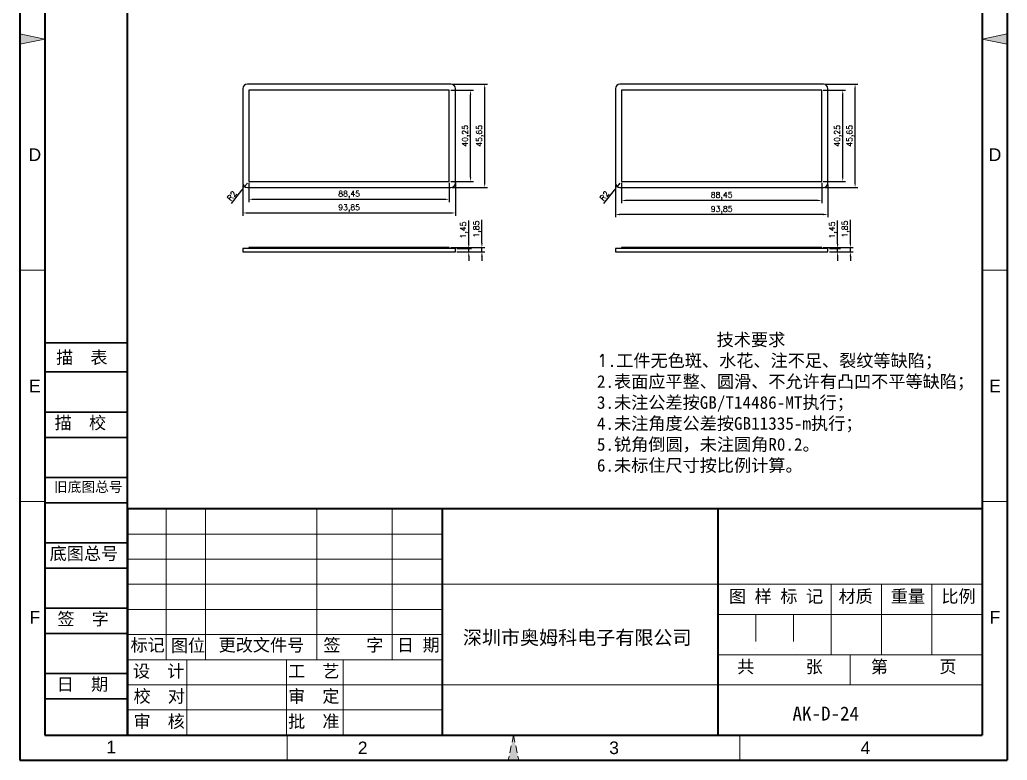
# Model space of a CAD drawing. Header units: millimetres. Extents: x 25729 to 26165, y -471 to 166.
# Drawn here: x 25729.3 to 26165.4, y -471.3 to -144.2 of the extents above; entities that cross this region are included whole.
import ezdxf
from ezdxf.enums import TextEntityAlignment as Align

# ---------------------------------------------------------------- set-up
doc = ezdxf.new("R2010")
doc.units = ezdxf.units.MM
doc.linetypes.add('ACAD_ISO10W100', pattern=[18, 12, -3, 0, -3])
doc.linetypes.add('HIDDEN2', pattern=[4.7625, 3.175, -1.5875])
for name, color, linetype, lineweight in [('dim', 82, 'Continuous', 9), ('图层1', 7, 'ACAD_ISO10W100', 15), ('图层2', 7, 'Continuous', 30), ('图层3', 7, 'Continuous', 15), ('图层4', 7, 'Continuous', 40), ('图层5', 7, 'HIDDEN2', 15)]:
    doc.layers.add(name, color=color, linetype=linetype, lineweight=lineweight)
doc.layers.add('尺寸线', color=7, linetype='Continuous')
doc.styles.get("Standard").update_dxf_attribs({"font": 'txt', "bigfont": 'gbcbig.shx'})
doc.styles.add('样式 3', font='arial.ttf', dxfattribs={"height": 3.8})
doc.dimstyles.new('ISO-25', dxfattribs={"dimtxt": 2.5, "dimasz": 2.5, "dimexe": 1.25, "dimexo": 0.625, "dimtad": 1, "dimtxsty": 'Standard', "dimcen": 2.5, "dimadec": 0, "dimazin": 0, "dimtfac": 1, "dimtmove": 0, "dimatfit": 3, "dimfxl": 0, "dimarcsym": 0})

# ---------------------------------------------------------------- blocks, each defined once
blk = doc.blocks.new('*D1811')
at = {"layer": 'Defpoints', "color": 0, "transparency": 16777216}
for p in [(25992.33, -216.34), (26086.18, -216.34), (25992.33, -230.24)]:
    blk.add_point(p, dxfattribs=at)
at = {"layer": 'dim', "color": 0, "lineweight": -2, "transparency": 16777216}
for p, q in [((25992.33, -216.97), (25992.33, -231.49)), ((26086.18, -216.97), (26086.18, -231.49)), ((26084.18, -230.24), (25994.33, -230.24))]:
    blk.add_line(p, q, dxfattribs=at)
at = {"layer": 'dim', "color": 0, "transparency": 16777216}
for points in [[(25994.33, -229.91), (25994.33, -230.58), (25992.33, -230.24)], [(26084.18, -229.91), (26084.18, -230.58), (26086.18, -230.24)]]:
    blk.add_solid(points, dxfattribs=at)
at = {"layer": 'dim', "color": 0, "transparency": 16777216, "insert": (26039.25, -228.16), "char_height": 2.5, "attachment_point": 5}
blk.add_mtext('93,85', dxfattribs=at)
blk = doc.blocks.new('*D1812')
at = {"layer": 'Defpoints', "color": 0, "transparency": 16777216}
for p in [(26084.18, -172.69), (26098.16, -172.69), (26084.18, -218.34)]:
    blk.add_point(p, dxfattribs=at)
at = {"layer": 'dim', "color": 0, "lineweight": -2, "transparency": 16777216}
for p, q in [((26084.8, -172.69), (26099.41, -172.69)), ((26098.16, -216.34), (26098.16, -174.69)), ((26084.8, -218.34), (26099.41, -218.34))]:
    blk.add_line(p, q, dxfattribs=at)
at = {"layer": 'dim', "color": 0, "transparency": 16777216}
for points in [[(26097.82, -174.69), (26098.49, -174.69), (26098.16, -172.69)], [(26097.82, -216.34), (26098.49, -216.34), (26098.16, -218.34)]]:
    blk.add_solid(points, dxfattribs=at)
at = {"layer": 'dim', "color": 0, "transparency": 16777216, "insert": (26096.07, -195.52), "char_height": 2.5, "attachment_point": 5, "rotation": 90}
blk.add_mtext('45,65', dxfattribs=at)
blk = doc.blocks.new('*D1813')
at = {"layer": 'Defpoints', "color": 0, "transparency": 16777216}
for p in [(26083.48, -175.39), (26092.72, -175.39), (26083.48, -215.64)]:
    blk.add_point(p, dxfattribs=at)
at = {"layer": 'dim', "color": 0, "lineweight": -2, "transparency": 16777216}
for p, q in [((26084.1, -175.39), (26093.97, -175.39)), ((26092.72, -213.64), (26092.72, -177.39)), ((26084.1, -215.64), (26093.97, -215.64))]:
    blk.add_line(p, q, dxfattribs=at)
at = {"layer": 'dim', "color": 0, "transparency": 16777216}
for points in [[(26092.38, -177.39), (26093.05, -177.39), (26092.72, -175.39)], [(26092.38, -213.64), (26093.05, -213.64), (26092.72, -215.64)]]:
    blk.add_solid(points, dxfattribs=at)
at = {"layer": 'dim', "color": 0, "transparency": 16777216, "insert": (26090.63, -195.52), "char_height": 2.5, "attachment_point": 5, "rotation": 90}
blk.add_mtext('40,25', dxfattribs=at)
blk = doc.blocks.new('*D1814')
at = {"layer": 'Defpoints', "color": 0, "transparency": 16777216}
for p in [(25995.03, -215.64), (26083.48, -215.64), (25995.03, -224.05)]:
    blk.add_point(p, dxfattribs=at)
at = {"layer": 'dim', "color": 0, "lineweight": -2, "transparency": 16777216}
for p, q in [((25995.03, -216.27), (25995.03, -225.3)), ((26083.48, -216.27), (26083.48, -225.3)), ((26081.48, -224.05), (25997.03, -224.05))]:
    blk.add_line(p, q, dxfattribs=at)
at = {"layer": 'dim', "color": 0, "transparency": 16777216}
for points in [[(25997.03, -223.72), (25997.03, -224.39), (25995.03, -224.05)], [(26081.48, -223.72), (26081.48, -224.39), (26083.48, -224.05)]]:
    blk.add_solid(points, dxfattribs=at)
at = {"layer": 'dim', "color": 0, "transparency": 16777216, "insert": (26039.25, -221.97), "char_height": 2.5, "attachment_point": 5}
blk.add_mtext('88,45', dxfattribs=at)
blk = doc.blocks.new('*D1815')
at = {"layer": 'Defpoints', "color": 0, "transparency": 16777216}
for p in [(26086.18, -245.26), (26086.18, -246.71), (26090.46, -245.26)]:
    blk.add_point(p, dxfattribs=at)
at = {"layer": 'dim', "color": 0, "lineweight": -2, "transparency": 16777216}
for p, q in [((26090.46, -243.26), (26090.46, -232.93)), ((26086.8, -245.26), (26091.71, -245.26)), ((26086.8, -246.71), (26091.71, -246.71)), ((26090.46, -246.71), (26090.46, -245.26)), ((26090.46, -248.71), (26090.46, -250.71))]:
    blk.add_line(p, q, dxfattribs=at)
at = {"layer": 'dim', "color": 0, "transparency": 16777216}
for points in [[(26090.12, -243.26), (26090.79, -243.26), (26090.46, -245.26)], [(26090.12, -248.71), (26090.79, -248.71), (26090.46, -246.71)]]:
    blk.add_solid(points, dxfattribs=at)
at = {"layer": 'dim', "color": 0, "transparency": 16777216, "insert": (26088.37, -237.09), "char_height": 2.5, "attachment_point": 5, "rotation": 90}
blk.add_mtext('1,45', dxfattribs=at)
blk = doc.blocks.new('*D1816')
at = {"layer": 'Defpoints', "color": 0, "transparency": 16777216}
for p in [(26083.48, -244.86), (26086.18, -246.71), (26096.1, -244.86)]:
    blk.add_point(p, dxfattribs=at)
at = {"layer": 'dim', "color": 0, "lineweight": -2, "transparency": 16777216}
for p, q in [((26096.1, -242.86), (26096.1, -232.53)), ((26084.1, -244.86), (26097.35, -244.86)), ((26086.8, -246.71), (26097.35, -246.71)), ((26096.1, -246.71), (26096.1, -244.86)), ((26096.1, -248.71), (26096.1, -250.71))]:
    blk.add_line(p, q, dxfattribs=at)
at = {"layer": 'dim', "color": 0, "transparency": 16777216}
for points in [[(26095.76, -242.86), (26096.43, -242.86), (26096.1, -244.86)], [(26095.76, -248.71), (26096.43, -248.71), (26096.1, -246.71)]]:
    blk.add_solid(points, dxfattribs=at)
at = {"layer": 'dim', "color": 0, "transparency": 16777216, "insert": (26094.01, -236.69), "char_height": 2.5, "attachment_point": 5, "rotation": 90}
blk.add_mtext('1,85', dxfattribs=at)
blk = doc.blocks.new('*D1817')
at = {"layer": 'Defpoints', "color": 0, "transparency": 16777216}
for p in [(25921.66, -245.26), (25921.66, -246.71), (25927.56, -245.26)]:
    blk.add_point(p, dxfattribs=at)
at = {"layer": 'dim', "color": 0, "lineweight": -2, "transparency": 16777216}
for p, q in [((25927.56, -243.26), (25927.56, -232.93)), ((25922.29, -245.26), (25928.81, -245.26)), ((25922.29, -246.71), (25928.81, -246.71)), ((25927.56, -246.71), (25927.56, -245.26)), ((25927.56, -248.71), (25927.56, -250.71))]:
    blk.add_line(p, q, dxfattribs=at)
at = {"layer": 'dim', "color": 0, "transparency": 16777216}
for points in [[(25927.22, -243.26), (25927.89, -243.26), (25927.56, -245.26)], [(25927.22, -248.71), (25927.89, -248.71), (25927.56, -246.71)]]:
    blk.add_solid(points, dxfattribs=at)
at = {"layer": 'dim', "color": 0, "transparency": 16777216, "insert": (25925.47, -237.09), "char_height": 2.5, "attachment_point": 5, "rotation": 90}
blk.add_mtext('1,45', dxfattribs=at)
blk = doc.blocks.new('*D1818')
at = {"layer": 'Defpoints', "color": 0, "transparency": 16777216}
for p in [(25918.96, -244.86), (25921.66, -246.71), (25933.37, -244.86)]:
    blk.add_point(p, dxfattribs=at)
at = {"layer": 'dim', "color": 0, "lineweight": -2, "transparency": 16777216}
for p, q in [((25933.37, -242.86), (25933.37, -232.53)), ((25919.59, -244.86), (25934.62, -244.86)), ((25922.29, -246.71), (25934.62, -246.71)), ((25933.37, -246.71), (25933.37, -244.86)), ((25933.37, -248.71), (25933.37, -250.71))]:
    blk.add_line(p, q, dxfattribs=at)
at = {"layer": 'dim', "color": 0, "transparency": 16777216}
for points in [[(25933.03, -242.86), (25933.7, -242.86), (25933.37, -244.86)], [(25933.03, -248.71), (25933.7, -248.71), (25933.37, -246.71)]]:
    blk.add_solid(points, dxfattribs=at)
at = {"layer": 'dim', "color": 0, "transparency": 16777216, "insert": (25931.28, -236.69), "char_height": 2.5, "attachment_point": 5, "rotation": 90}
blk.add_mtext('1,85', dxfattribs=at)
blk = doc.blocks.new('*D1819')
at = {"layer": 'Defpoints', "color": 0, "transparency": 16777216}
for p in [(25918.96, -175.39), (25928.35, -175.39), (25918.96, -215.64)]:
    blk.add_point(p, dxfattribs=at)
at = {"layer": 'dim', "color": 0, "lineweight": -2, "transparency": 16777216}
for p, q in [((25919.59, -175.39), (25929.6, -175.39)), ((25928.35, -213.64), (25928.35, -177.39)), ((25919.59, -215.64), (25929.6, -215.64))]:
    blk.add_line(p, q, dxfattribs=at)
at = {"layer": 'dim', "color": 0, "transparency": 16777216}
for points in [[(25928.02, -177.39), (25928.68, -177.39), (25928.35, -175.39)], [(25928.02, -213.64), (25928.68, -213.64), (25928.35, -215.64)]]:
    blk.add_solid(points, dxfattribs=at)
at = {"layer": 'dim', "color": 0, "transparency": 16777216, "insert": (25926.27, -195.52), "char_height": 2.5, "attachment_point": 5, "rotation": 90}
blk.add_mtext('40,25', dxfattribs=at)
blk = doc.blocks.new('*D1820')
at = {"layer": 'Defpoints', "color": 0, "transparency": 16777216}
for p in [(25919.66, -172.69), (25934.61, -172.69), (25919.66, -218.34)]:
    blk.add_point(p, dxfattribs=at)
at = {"layer": 'dim', "color": 0, "lineweight": -2, "transparency": 16777216}
for p, q in [((25920.29, -172.69), (25935.86, -172.69)), ((25934.61, -216.34), (25934.61, -174.69)), ((25920.29, -218.34), (25935.86, -218.34))]:
    blk.add_line(p, q, dxfattribs=at)
at = {"layer": 'dim', "color": 0, "transparency": 16777216}
for points in [[(25934.28, -174.69), (25934.94, -174.69), (25934.61, -172.69)], [(25934.28, -216.34), (25934.94, -216.34), (25934.61, -218.34)]]:
    blk.add_solid(points, dxfattribs=at)
at = {"layer": 'dim', "color": 0, "transparency": 16777216, "insert": (25932.53, -195.52), "char_height": 2.5, "attachment_point": 5, "rotation": 90}
blk.add_mtext('45,65', dxfattribs=at)
blk = doc.blocks.new('*D1821')
at = {"layer": 'Defpoints', "color": 0, "transparency": 16777216}
for p in [(25830.51, -215.64), (25918.96, -215.64), (25918.96, -223.53)]:
    blk.add_point(p, dxfattribs=at)
at = {"layer": 'dim', "color": 0, "lineweight": -2, "transparency": 16777216}
for p, q in [((25830.51, -216.27), (25830.51, -224.78)), ((25918.96, -216.27), (25918.96, -224.78)), ((25832.51, -223.53), (25916.96, -223.53))]:
    blk.add_line(p, q, dxfattribs=at)
at = {"layer": 'dim', "color": 0, "transparency": 16777216}
for points in [[(25832.51, -223.2), (25832.51, -223.87), (25830.51, -223.53)], [(25916.96, -223.2), (25916.96, -223.87), (25918.96, -223.53)]]:
    blk.add_solid(points, dxfattribs=at)
at = {"layer": 'dim', "color": 0, "transparency": 16777216, "insert": (25874.74, -221.45), "char_height": 2.5, "attachment_point": 5}
blk.add_mtext('88,45', dxfattribs=at)
blk = doc.blocks.new('*D1822')
at = {"layer": 'Defpoints', "color": 0, "transparency": 16777216}
for p in [(25827.81, -216.34), (25921.66, -215.64), (25921.66, -229.57)]:
    blk.add_point(p, dxfattribs=at)
at = {"layer": 'dim', "color": 0, "lineweight": -2, "transparency": 16777216}
for p, q in [((25827.81, -216.97), (25827.81, -230.82)), ((25921.66, -216.27), (25921.66, -230.82)), ((25829.81, -229.57), (25919.66, -229.57))]:
    blk.add_line(p, q, dxfattribs=at)
at = {"layer": 'dim', "color": 0, "transparency": 16777216}
for points in [[(25829.81, -229.24), (25829.81, -229.9), (25827.81, -229.57)], [(25919.66, -229.24), (25919.66, -229.9), (25921.66, -229.57)]]:
    blk.add_solid(points, dxfattribs=at)
at = {"layer": 'dim', "color": 0, "transparency": 16777216, "insert": (25874.74, -227.49), "char_height": 2.5, "attachment_point": 5}
blk.add_mtext('93,85', dxfattribs=at)
blk = doc.blocks.new('*D1823')
at = {"layer": 'Defpoints', "color": 0, "transparency": 16777216}
for p in [(25828.58, -217.92), (25829.81, -216.34)]:
    blk.add_point(p, dxfattribs=at)
at = {"layer": 'dim', "color": 0, "lineweight": -2, "transparency": 16777216}
for p, q in [((25829.81, -216.34), (25828.58, -217.92)), ((25822.76, -225.32), (25827.34, -219.49))]:
    blk.add_line(p, q, dxfattribs=at)
at = {"layer": 'dim', "color": 0, "transparency": 16777216}
blk.add_solid([(25827.08, -219.28), (25827.6, -219.7), (25828.58, -217.92)], dxfattribs=at)
at = {"layer": 'dim', "color": 0, "transparency": 16777216, "insert": (25822.96, -222.04), "char_height": 2.5, "attachment_point": 5, "rotation": 51.8655}
blk.add_mtext('R2', dxfattribs=at)
blk = doc.blocks.new('*D1824')
at = {"layer": 'Defpoints', "color": 0, "transparency": 16777216}
for p in [(25993.09, -217.92), (25994.33, -216.34)]:
    blk.add_point(p, dxfattribs=at)
at = {"layer": 'dim', "color": 0, "lineweight": -2, "transparency": 16777216}
for p, q in [((25994.33, -216.34), (25993.09, -217.92)), ((25987.27, -225.32), (25991.86, -219.49))]:
    blk.add_line(p, q, dxfattribs=at)
at = {"layer": 'dim', "color": 0, "transparency": 16777216}
blk.add_solid([(25991.6, -219.28), (25992.12, -219.69), (25993.09, -217.92)], dxfattribs=at)
at = {"layer": 'dim', "color": 0, "transparency": 16777216, "insert": (25987.47, -222.03), "char_height": 2.5, "attachment_point": 5, "rotation": 51.8272}
blk.add_mtext('R2', dxfattribs=at)

msp = doc.modelspace()

# ---------------------------------------------------------------- hatches: boundary and pattern name
at = {"layer": '图层1'}
for points in [[(25740.39, -152.76), (25729.288, -150.476), (25729.288, -155.045)], [(26154.257, -152.76), (26165.359, -150.476), (26165.359, -155.045)]]:
    msp.add_hatch(color=0, dxfattribs=at).paths.add_polyline_path(points)
at = {"layer": '图层5'}
msp.add_hatch(color=0, dxfattribs=at).paths.add_polyline_path([(25947.323, -460.163), (25945.038, -471.265), (25949.608, -471.265)])

# ---------------------------------------------------------------- linework, layer by layer
for p, q in [((25919.66, -172.694), (25829.81, -172.694)), ((26084.18, -172.694), (25994.33, -172.694)), ((25827.81, -174.694), (25827.81, -216.344)), ((25918.96, -175.394), (25830.51, -175.394)), ((25830.51, -175.394), (25830.51, -215.644)), ((25918.96, -215.644), (25918.96, -175.394)), ((25921.66, -216.344), (25921.66, -174.694)), ((25992.33, -174.694), (25992.33, -216.344)), ((26083.48, -175.394), (25995.03, -175.394)), ((25995.03, -175.394), (25995.03, -215.644)), ((26083.48, -215.644), (26083.48, -175.394)), ((26086.18, -216.344), (26086.18, -174.694)), ((25830.51, -215.644), (25918.96, -215.644)), ((25995.03, -215.644), (26083.48, -215.644)), ((25829.81, -218.344), (25919.66, -218.344)), ((25994.33, -218.344), (26084.18, -218.344)), ((25921.66, -245.259), (25827.81, -245.259)), ((25827.81, -245.259), (25827.81, -246.709)), ((25827.81, -246.709), (25921.66, -246.709)), ((25918.96, -244.859), (25830.51, -244.859)), ((25830.51, -244.859), (25830.51, -245.259)), ((25918.96, -245.259), (25918.96, -244.859)), ((25921.66, -246.709), (25921.66, -245.259)), ((26086.18, -245.259), (25992.33, -245.259)), ((25992.33, -245.259), (25992.33, -246.709)), ((25992.33, -246.709), (26086.18, -246.709)), ((26083.48, -244.859), (25995.03, -244.859)), ((25995.03, -244.859), (25995.03, -245.259)), ((26083.48, -245.259), (26083.48, -244.859)), ((26086.18, -246.709), (26086.18, -245.259))]:
    msp.add_line(p, q)
for centre, start, end in [((25829.81, -174.694), 90, 180), ((25919.66, -174.694), 0, 90), ((25994.33, -174.694), 90, 180), ((26084.18, -174.694), 0, 90), ((25829.81, -216.344), 180, 270), ((25919.66, -216.344), 270, 0), ((25994.33, -216.344), 180, 270), ((26084.18, -216.344), 270, 0)]:
    msp.add_arc(centre, 2, start, end)
at = {"layer": '图层1', "color": 0}
for p, q in [((25740.39, -152.76), (25729.288, -150.476)), ((26154.257, -152.76), (26165.359, -150.476)), ((25740.39, -152.76), (25729.288, -155.045)), ((26154.257, -152.76), (26165.359, -155.045)), ((25740.39, -254.895), (25729.288, -254.895)), ((26165.359, -254.895), (26154.257, -254.895)), ((25740.39, -357.03), (25729.288, -357.03)), ((26165.359, -357.03), (26154.257, -357.03)), ((26054.343, -406.876), (26054.343, -424.638)), ((26070.995, -406.876), (26070.995, -424.638)), ((25811.319, -426.859), (25811.319, -415.757)), ((25811.319, -426.859), (25811.319, -415.757))]:
    msp.add_line(p, q, dxfattribs=at)
at = {"layer": '图层2', "color": 0}
for p, q in [((25776.828, -286.979), (25740.39, -286.979)), ((25776.828, -299.791), (25740.39, -299.791)), ((25776.828, -299.791), (25757.472, -299.791)), ((25776.828, -317.554), (25740.39, -317.554)), ((25776.828, -328.656), (25740.39, -328.656)), ((25776.828, -328.656), (25757.472, -328.656)), ((25776.828, -328.656), (25757.472, -328.656)), ((25776.828, -346.418), (25740.39, -346.418)), ((25776.828, -357.52), (25740.39, -357.52)), ((25776.828, -357.52), (25757.472, -357.52)), ((25776.828, -375.282), (25740.39, -375.282)), ((25776.828, -386.384), (25740.39, -386.384)), ((25776.828, -386.384), (25757.472, -386.384)), ((25776.828, -404.146), (25740.39, -404.146)), ((25776.828, -415.248), (25740.39, -415.248)), ((25776.828, -415.248), (25757.472, -415.248)), ((25776.828, -433.011), (25740.39, -433.011)), ((25776.828, -444.112), (25740.39, -444.112))]:
    msp.add_line(p, q, dxfattribs=at)
at = {"layer": '图层3', "color": 0}
for p, q in [((25793.903, -426.859), (25793.903, -360.249)), ((25811.319, -415.757), (25811.319, -360.249)), ((25860.415, -426.727), (25860.415, -360.249)), ((25893.72, -426.696), (25893.72, -360.249)), ((25915.923, -371.351), (25776.828, -371.351)), ((25915.923, -382.452), (25776.828, -382.452)), ((25915.923, -382.452), (25776.828, -382.452)), ((25915.923, -393.554), (25776.828, -393.554)), ((25888.96, -393.554), (26154.257, -393.554)), ((26087.647, -393.554), (26087.647, -424.638)), ((26109.851, -393.554), (26109.851, -424.638)), ((26132.054, -393.554), (26132.054, -424.638)), ((25915.923, -404.656), (25776.828, -404.656)), ((26154.257, -406.876), (26037.69, -406.876)), ((26087.647, -406.876), (26087.647, -424.638)), ((25915.923, -415.757), (25776.828, -415.757)), ((25915.923, -426.859), (25776.828, -426.859)), ((25803.051, -460.163), (25803.051, -426.859)), ((25847.043, -460.163), (25847.043, -426.727)), ((25872.08, -460.032), (25872.08, -426.727)), ((26154.257, -424.638), (26037.69, -424.638)), ((26095.974, -424.638), (26095.974, -437.96)), ((25915.923, -437.96), (25776.828, -437.96)), ((25915.923, -437.96), (25777.432, -437.96)), ((25888.96, -437.96), (26154.257, -437.96)), ((25776.828, -444.112), (25776.514, -444.112)), ((25915.923, -449.062), (25776.828, -449.062)), ((25847.409, -460.163), (25847.409, -471.265)), ((26047.238, -460.163), (26047.238, -471.265)), ((26047.238, -460.163), (26047.238, -471.265))]:
    msp.add_line(p, q, dxfattribs=at)
at = {"layer": '图层4', "color": 0}
for p, q in [((25776.828, -460.163), (25776.828, 154.643)), ((25776.828, -360.249), (25776.828, -460.163)), ((26154.257, -360.249), (25776.828, -360.249)), ((25987.217, -360.249), (25787.388, -360.249)), ((25915.923, -460.163), (25915.923, -360.249)), ((26037.69, -460.163), (26037.69, -360.249)), ((25776.828, -406.876), (25776.828, -460.163))]:
    msp.add_line(p, q, dxfattribs=at)
at = {"layer": '图层5', "color": 0}
for p, q in [((25915.923, -426.859), (25776.828, -426.859)), ((25947.323, -460.163), (25945.038, -471.265)), ((25947.323, -460.163), (25949.608, -471.265))]:
    msp.add_line(p, q, dxfattribs=at)
at = {"layer": '尺寸线', "color": 0, "lineweight": 40}
for p, q in [((25729.288, 165.744), (25729.288, -471.265)), ((26165.359, 165.744), (26165.359, -471.265)), ((25740.39, 154.643), (25740.39, -460.163)), ((26154.257, 154.643), (26154.257, -460.163)), ((25740.39, -460.163), (26154.257, -460.163)), ((25729.288, -471.265), (26165.359, -471.265))]:
    msp.add_line(p, q, dxfattribs=at)

# ---------------------------------------------------------------- texts
at = {"layer": '图层1', "color": 0, "style": '样式 3'}
for s, p in [('D', (25735.931, -203.828)), ('D', (26159.947, -203.828)), ('E', (25735.931, -305.962)), ('E', (26159.947, -305.962)), ('F', (25735.931, -408.097)), ('F', (26159.947, -408.097))]:
    msp.add_text(s, height=5.551, dxfattribs=at).set_placement(p, align=Align.MIDDLE)
at = {"layer": '图层1', "color": 0, "attachment_point": 1}
for s, insert, char_height, width in [('{\\fSimSun|b0|i0|c134|p2;图 样 标 记}', (26042.458, -396.073), 5.55079, 68.86605), ('{\\fSimSun|b0|i0|c134|p2;材质 }', (26090.871, -396.096), 5.55079, 46.2943), ('{\\fSimSun|b0|i0|c134|p2;深圳市奥姆科电子有限公司}', (25924.98, -414.008), 6.16755, 116.53778), ('{\\fSimSun|b0|i0|c134|p2;标记}', (25778.191, -417.599), 5.55079, 15.54223), ('{\\fSimSun|b0|i0|c134|p2;图位}', (25796.017, -417.823), 5.55079, 15.54223), ('{\\fSimSun|b0|i0|c134|p2;更改文件号}', (25817.092, -417.599), 5.55079, 46.2943), ('{\\fSimSun|b0|i0|c134|p2;AK-D-24}', (26070.528, -447.545), 6.16755, 116.53778), ('{\\fSimSun|b0|i0|c134|p2;审  核}', (25779.497, -451.323), 5.55079, 45.01317), ('{\\fSimSun|b0|i0|c134|p2;批  准}', (25847.787, -451.323), 5.55079, 46.2943)]:
    msp.add_mtext(s, dxfattribs=dict(at, insert=insert, char_height=char_height, width=width))
at = {"layer": '图层2', "color": 0, "attachment_point": 1}
for s, insert, char_height, width in [('{\\fSimSun|b0|i0|c134|p2;描\\fSimSun|b0|i0|c0|p2;  \\fSimSun|b0|i0|c134|p2;表}', (25745.351, -290.596), 5.55073, 62.19971), ('{\\fSimSun|b0|i0|c134|p2;描\\fSimSun|b0|i0|c0|p2;  \\fSimSun|b0|i0|c134|p2;校}', (25744.719, -319.46), 5.55073, 62.19971), ('{\\fSimSun|b0|i0|c134|p2;旧底图总号}', (25744.406, -348.323), 4.44064, 62.19971), ('{\\fSimSun|b0|i0|c134|p2;底图总号}', (25742.481, -377.187), 5.55073, 62.19971), ('{\\fSimSun|b0|i0|c134|p2;重量 }', (26113.919, -396.096), 5.55079, 46.2943), ('{\\fSimSun|b0|i0|c134|p2;比例 }', (26136.251, -396.096), 5.55079, 46.2943), ('{\\fSimSun|b0|i0|c134|p2;签\\fSimSun|b0|i0|c0|p2;  \\fSimSun|b0|i0|c134|p2;字}', (25745.919, -406.051), 5.55073, 62.19971), ('{\\fSimSun|b0|i0|c134|p2;签   字}', (25863.379, -417.599), 5.55079, 46.2943), ('{\\fSimSun|b0|i0|c134|p2;日 期}', (25895.804, -417.599), 5.55079, 46.2943), ('{\\fSimSun|b0|i0|c134|p2;共      张}', (26046.117, -427.158), 5.55079, 61.41441), ('{\\fSimSun|b0|i0|c134|p2;第      页}', (26105.138, -427.158), 5.55079, 57.00467), ('{\\fSimSun|b0|i0|c134|p2;设  计}', (25779.282, -429.12), 5.55079, 43.02754), ('{\\fSimSun|b0|i0|c134|p2;工  艺}', (25847.787, -429.12), 5.55079, 46.2943), ('{\\fSimSun|b0|i0|c134|p2;日\\fSimSun|b0|i0|c0|p2;  \\fSimSun|b0|i0|c134|p2;期}', (25745.603, -434.915), 5.55073, 62.19971), ('{\\fSimSun|b0|i0|c134|p2;校  对}', (25779.55, -440.221), 5.55079, 40.24726), ('{\\fSimSun|b0|i0|c134|p2;审  定}', (25847.787, -440.221), 5.55079, 46.2943)]:
    msp.add_mtext(s, dxfattribs=dict(at, insert=insert, char_height=char_height, width=width))
at = {"layer": '图层3', "color": 0, "insert": (25984.16, -282.728), "char_height": 5.55079, "width": 262.90973, "attachment_point": 1}
msp.add_mtext('{\\fSimSun|b0|i0|c134|p54;              技术要求\\P}1{\\fSimSun|b0|i0|c134|p54;.工件无色斑、水花、注不足、裂纹等缺陷；\\P2.表面应平整、圆滑、不允许有凸凹不平等缺陷；\\P3.未注公差按GB/T14486-MT执行；\\P4.未注角度公差按GB11335-m执行；\\P5.锐角倒圆，未注圆角R0.2。}\\P{\\fSimSun|b0|i0|c134|p2;6.未标住尺寸按比例计算。}', dxfattribs=at)
at = {"layer": '图层5', "color": 0, "style": '样式 3'}
for s, p in [('1', (25769.698, -465.424)), ('2', (25880.714, -465.755)), ('3', (25991.73, -465.755)), ('4', (26102.746, -465.755))]:
    msp.add_text(s, height=5.551, dxfattribs=at).set_placement(p, align=Align.MIDDLE)

# ---------------------------------------------------------------- dimensions: what is measured, and where the dimension line sits
at = {"layer": 'dim'}
for base, p1, p2, picture, middle in [((25934.611, -172.694), (25919.66, -218.344), (25919.66, -172.694), '*D1820', (25932.528, -195.519)), ((26098.155, -172.694), (26084.18, -218.344), (26084.18, -172.694), '*D1812', (26096.072, -195.519)), ((25928.35, -175.394), (25918.96, -215.644), (25918.96, -175.394), '*D1819', (25926.266, -195.519)), ((26092.717, -175.394), (26083.48, -215.644), (26083.48, -175.394), '*D1813', (26090.633, -195.519)), ((25933.367, -244.859), (25921.66, -246.709), (25918.96, -244.859), '*D1818', (25931.284, -236.692)), ((25927.555, -245.259), (25921.66, -246.709), (25921.66, -245.259), '*D1817', (25925.472, -237.092)), ((26096.096, -244.859), (26086.18, -246.709), (26083.48, -244.859), '*D1816', (26094.013, -236.692)), ((26090.457, -245.259), (26086.18, -246.709), (26086.18, -245.259), '*D1815', (26088.373, -237.092))]:
    dim = msp.add_linear_dim(base=base, p1=p1, p2=p2, angle=90, dimstyle='ISO-25', override={"dimasz": 2}, dxfattribs=at)
    dim.commit()
    dim.dimension.update_dxf_attribs({"geometry": picture, "text_midpoint": middle})
for center, mpoint, picture, middle in [((25829.81, -216.344), (25828.575, -217.917), '*D1823', (25822.958, -222.036)), ((25994.33, -216.344), (25993.094, -217.916), '*D1824', (25987.474, -222.031))]:
    dim = msp.add_radius_dim(center=center, mpoint=mpoint, dimstyle='ISO-25', override={"dimasz": 2}, dxfattribs=at)
    dim.commit()
    dim.dimension.update_dxf_attribs({"geometry": picture, "text_midpoint": middle})
for base, p1, p2, picture, middle in [((25921.66, -229.569), (25827.81, -216.344), (25921.66, -215.644), '*D1822', (25874.735, -227.485)), ((25918.96, -223.532), (25830.51, -215.644), (25918.96, -215.644), '*D1821', (25874.735, -221.449)), ((25992.33, -230.242), (26086.18, -216.344), (25992.33, -216.344), '*D1811', (26039.255, -228.159)), ((25995.03, -224.054), (26083.48, -215.644), (25995.03, -215.644), '*D1814', (26039.255, -221.97))]:
    dim = msp.add_linear_dim(base=base, p1=p1, p2=p2, dimstyle='ISO-25', override={"dimasz": 2}, dxfattribs=at)
    dim.commit()
    dim.dimension.update_dxf_attribs({"geometry": picture, "text_midpoint": middle})

doc.saveas('drawing.dxf')
